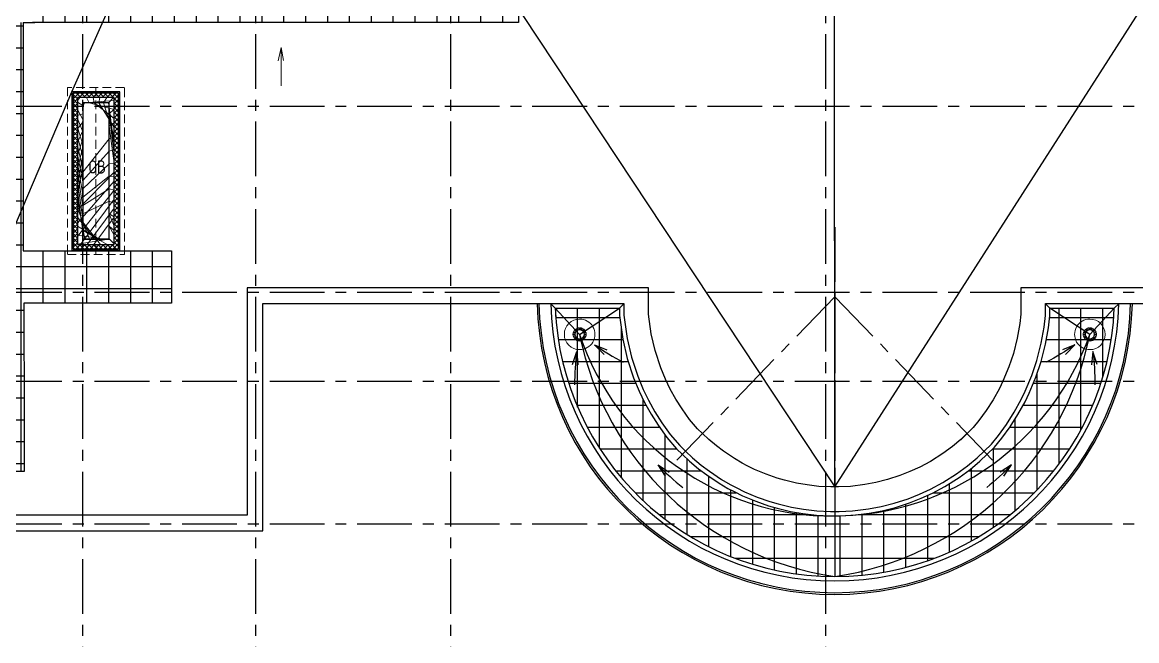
# Model space of a CAD drawing. Header units: millimetres. Extents: x -9318 to 9016603, y 0 to 838141.
# Drawn here: x 79615 to 105077, y 755191 to 769321 of the extents above; entities that cross this region are included whole.
import ezdxf
from ezdxf import colors
from ezdxf.entities.mleader import LeaderData, LeaderLine
from ezdxf.math import Vec2, Vec3

# ---------------------------------------------------------------- set-up
doc = ezdxf.new("R2010")
doc.units = ezdxf.units.MM
doc.linetypes.add('CENTER', pattern=[2, 1.25, -0.25, 0.25, -0.25])
doc.linetypes.add('HIDDEN', pattern=[6, 4, -2])
doc.layers.add('АР_тонкая линия', color=250, linetype='Continuous', lineweight=0)
doc.layers.add('ОБОРУДОВАНИЕ', color=253, linetype='Continuous', lineweight=5)
doc.layers.add('Тонкая', color=7, linetype='Continuous')
doc.styles.add('ICOCPEUR', font='isocpeur.ttf')
doc.styles.add('ISOCPEUR', font='isocpeur.ttf', dxfattribs={"width": 0.7})
pattern_1 = [(90, (405092.0303988762, 838739.4629186561), (-500.0000000000001, 0), []), (180, (405092.0303988762, 838739.4629186561), (-2.842170943040401e-14, -500), [])]

# ---------------------------------------------------------------- blocks, each defined once
blk = doc.blocks.new('A$C6f2de472')
at = {"layer": 'АР_тонкая линия', "color": 8, "ltscale": 100}
for p, q in [((54.57592772785574, -74.7079406324774), (54.57592772785574, -576.5265344174259)), ((54.57592772785574, -576.5265344174259), (20.69524945132434, -407.2409241124988)), ((20.69524945132434, -407.2409241124988), (54.57592772785574, -576.5265344174259)), ((54.57592772785574, -576.5265344174259), (91.53404689393938, -404.1629426884465))]:
    blk.add_line(p, q, dxfattribs=at)
blk = doc.blocks.new('_DotSmall')
at = {"color": 8, "linetype": 'ByBlock', "const_width": 0.5}
blk.add_lwpolyline([(-0.0625, 0, 1), (0.0625, 0, 1)], format="xyb", close=True, dxfattribs=at)
blk = doc.blocks.new('M_Сток крыши - Сетчатый фильтр 380 мм - Слив 200 мм 2-3193379-Кровля')
at = {"layer": 'ОБОРУДОВАНИЕ', "color": 8, "flags": 128}
for points in [[(-152.1267350446647, 9.122306980374313), (-132.0912406071403, 9.122306980374326), (-112.0431549439181, 9.122306980374303)], [(-108.0011237287316, 31.18721417121553), (-127.0242874497429, 37.36821474883533), (-146.0454781264287, 43.54857424549225)], [(-141.9117846506028, 55.55902606483295), (-122.8580928793034, 49.36810632238699), (-103.7927820662061, 43.17341132440949)], [(-93.29816158142222, 62.7083574968748), (-109.4818746132008, 74.46651327549654), (-125.6635339249483, 86.22317693917506)], [(-118.0473051375903, 96.38772613638803), (-101.842131428712, 84.6139782631736), (-85.62792629529227, 72.83366867594135)], [(-69.83589882673962, 88.08991025929144), (-81.59615471404025, 104.2765138426867), (-93.35443870569411, 120.4604033445647)], [(-83.00003154254765, 127.8153150601544), (-71.22933750466267, 111.6143445950117), (-59.45298972975287, 95.40559242844496)], [(-39.9207528530546, 105.0867191707603), (-46.10509601334157, 124.1201703034178), (-52.28803434348071, 143.149297813457)], [(-40.18753608133889, 147.0058568346927), (-34.00116822601166, 127.9661743314419), (-27.81237822599808, 108.9190372333652)], [(-6.349999999993059, 112.2344089592399), (-6.349999999993055, 132.2540697534665), (-6.349999999993071, 152.2676508651532)], [(6.350000000006943, 152.2676508651542), (6.350000000006918, 132.2540697534677), (6.350000000006937, 112.2344089592412)], [(27.81237822601391, 108.9190372333708), (34.00116822602754, 127.9661743314477), (40.18753608135481, 147.0058568346986)], [(52.28803434349719, 143.1492978134647), (46.10509601335808, 124.1201703034257), (39.92075285307115, 105.0867191707683)], [(59.45298972977421, 95.40559242845515), (71.22933750468407, 111.6143445950221), (83.00003154256913, 127.8153150601649)], [(93.35443870571662, 120.4604033445765), (81.5961547140628, 104.2765138426985), (69.83589882676223, 88.08991025930342)], [(85.62792629532089, 72.83366867595203), (101.8421314287408, 84.61397826318435), (118.0473051376191, 96.38772613639888)], [(125.6635339249781, 86.22317693918657), (109.4818746132306, 74.46651327550809), (93.29816158145213, 62.70835749688639)], [(103.792782066241, 43.17341132441629), (122.8580928793384, 49.36810632239381), (141.9117846506378, 55.55902606483986)], [(146.0454781264642, 43.54857424549932), (127.0242874497785, 37.36821474884241), (108.0011237287673, 31.18721417122258)], [(112.0431549439558, 9.122306980374242), (132.091240607178, 9.12230698037424), (152.1267350447024, 9.122306980374237)], [(-112.356954244448, -3.577693019625703), (-132.3584398310157, -3.577693019625699), (-152.3579998314883, -3.577693019625695)], [(-147.4658216370705, -38.46545786676792), (-128.4121298657711, -32.27453812432185), (-109.3468190526738, -26.07984312634433)], [(-105.7061290580764, -38.25048148704755), (-124.7292927790876, -44.43148206466737), (-143.7504834557733, -50.61184156132428)], [(-128.1487984605835, -82.48421335690901), (-111.9436247517052, -70.71046548369449), (-95.7294196182853, -58.93015589646215)], [(-88.46990949618774, -69.35387637452017), (-104.6536225279662, -81.11203215314181), (-120.8352818397137, -92.8686958168203)], [(-95.91116798998836, -118.4348253462578), (-84.14047395210329, -102.233854881115), (-72.3641261771934, -86.02510271454811)], [(-62.19800361705781, -93.63916595362517), (-73.95825950435832, -109.8257695370203), (-85.71654349601214, -126.0096590388982)], [(-53.89547499619336, -142.5518774865482), (-47.70910714086607, -123.5121949832972), (-41.52031714085241, -104.4650578852204)], [(-29.47185625401281, -108.4817714797415), (-35.65619941429974, -127.5152226123989), (-41.83913774443886, -146.5443501224379)], [(-6.349999999993074, -152.2676508652035), (-6.349999999993042, -132.2540697535169), (-6.349999999993062, -112.2344089592902)], [(6.350000000006934, -112.2344089592915), (6.350000000006931, -132.2540697535181), (6.350000000006942, -152.2676508652045)], [(41.83913774445471, -146.5443501224441), (35.65619941431555, -127.515222612405), (29.4718562540286, -108.4817714797474)], [(41.52031714086893, -104.4650578852287), (47.70910714088253, -123.5121949833054), (53.89547499620974, -142.5518774865562)], [(85.71654349603381, -126.009659038909), (73.95825950437997, -109.825769537031), (62.19800361707931, -93.63916595363574)], [(72.3641261772162, -86.02510271456046), (84.14047395212596, -102.2338548811273), (95.91116799001092, -118.4348253462699)], [(120.8352818397427, -92.86869581683132), (104.6536225279952, -81.11203215315281), (88.46990949621667, -69.35387637453108)], [(95.7294196183155, -58.93015589647398), (111.9436247517352, -70.7104654837063), (128.1487984606135, -82.48421335692073)], [(143.7504834558084, -50.61184156133116), (124.7292927791227, -44.43148206467424), (105.7061290581114, -38.25048148705444)], [(109.3468190527096, -26.07984312635145), (128.4121298658068, -32.27453812432894), (147.4658216371062, -38.46545786677496)], [(152.3579998315258, -3.577693019625746), (132.3584398310532, -3.577693019625791), (112.3569542444855, -3.577693019625767)]]:
    blk.add_lwpolyline(points, dxfattribs=at)
at = {"layer": 'ОБОРУДОВАНИЕ', "color": 8}
for centre, radius, start, end in [((1.867945798039727e-11, -2.528863876118112e-11), 350.0000000000003, 359.9999999999996, 179.9999999999998), ((1.884542567571339e-11, -2.517666075618763e-11), 152.4, 163.3962075109842, 176.5683575503843), ((1.884542567571339e-11, -2.517666075618763e-11), 152.3999999999999, 145.5442994120852, 158.6194600011817), ((1.884542567571339e-11, -2.517666075618763e-11), 152.3999999999999, 127.7749788777989, 140.7677499933545), ((1.884542567571339e-11, -2.517666075618763e-11), 112.4139006281505, 175.3453706261629, 179.9999999999995), ((1.884542567571339e-11, -2.517666075618763e-11), 112.4139006281506, 157.4147534860918, 163.8930014678603), ((1.884542567571339e-11, -2.517666075618763e-11), 101.6, 359.9999999999992, 179.9999999999994), ((1.884542567571339e-11, -2.517666075618763e-11), 112.4139006281506, 139.6160726103257, 146.0938257661134), ((1.884542567571339e-11, -2.517666075618763e-11), 152.3999999999999, 110.0656934125596, 122.9986742789652), ((1.884542567571339e-11, -2.517666075618763e-11), 112.4139006281506, 121.92952745044, 128.4066691250171), ((1.884542567571339e-11, -2.517666075618763e-11), 152.3999999999999, 92.38801546327326, 105.2895868495749), ((1.884542567571339e-11, -2.517666075618763e-11), 112.4139006281506, 104.3243310625686, 110.8009781656915), ((1.884542567571339e-11, -2.517666075618763e-11), 112.4139006281505, 86.76177088817388, 93.23822911183754), ((1.884542567571339e-11, -2.517666075618763e-11), 152.4, 74.71041315043354, 87.61198453673569), ((1.884542567571339e-11, -2.517666075618763e-11), 112.4139006281505, 69.1990218343196, 75.67566893744245), ((1.884542567571339e-11, -2.517666075618763e-11), 152.4000000000001, 57.00132572104204, 69.93430658744889), ((1.884542567571339e-11, -2.517666075618763e-11), 112.4139006281505, 51.59333087499237, 58.07047254956947), ((1.884542567571339e-11, -2.517666075618763e-11), 112.4139006281504, 33.90617423389321, 40.38392738968094), ((1.884542567571339e-11, -2.517666075618763e-11), 152.4000000000001, 39.2322500066509, 52.2250211222084), ((1.884542567571339e-11, -2.517666075618763e-11), 112.4139006281505, 16.10699853214306, 22.58524651391154), ((1.884542567571339e-11, -2.517666075618763e-11), 112.4139006281506, 359.9999999999989, 4.654629373836194), ((1.884542567571339e-11, -2.517666075618763e-11), 152.4000000000001, 21.38053999882107, 34.45570058792016), ((1.884542567571339e-11, -2.517666075618763e-11), 152.4, 3.43164244961575, 16.60379248901856), ((1.867945798039727e-11, -2.528863876118112e-11), 350.0000000000003, 179.9999999999998, 359.9999999999989), ((1.874390688234167e-11, -2.517666075618763e-11), 152.4, 181.345180730763, 194.6194600011786), ((1.874390688234167e-11, -2.517666075618763e-11), 152.4000000000001, 199.3962075109811, 212.7677499933488), ((1.874390688234167e-11, -2.517666075618763e-11), 152.4000000000001, 217.5442994120796, 230.9986742789577), ((1.874390688234167e-11, -2.517666075618763e-11), 112.4139006281506, 179.999999999999, 181.823807644696), ((1.874390688234167e-11, -2.517666075618763e-11), 112.4139006281505, 193.4147534860877, 199.8930014678562), ((1.874390688234167e-11, -2.517666075618763e-11), 101.6, 179.9999999999994, 359.9999999999989), ((1.874390688234167e-11, -2.517666075618763e-11), 112.4139006281505, 211.6160726103183, 218.093825766106), ((1.874390688234167e-11, -2.517666075618763e-11), 152.4, 235.7749788777913, 249.2895868495662), ((1.874390688234167e-11, -2.517666075618763e-11), 112.4139006281504, 229.9295274504297, 236.4066691250069), ((1.874390688234167e-11, -2.517666075618763e-11), 152.4, 254.0656934125508, 267.6119845367264), ((1.874390688234167e-11, -2.517666075618763e-11), 112.4139006281505, 248.3243310625568, 254.8009781656796), ((1.874390688234167e-11, -2.517666075618763e-11), 112.4139006281505, 266.7617708881618, 273.2382291118254), ((1.874390688234167e-11, -2.517666075618763e-11), 152.3999999999999, 272.388015463264, 285.9343065874401), ((1.874390688234167e-11, -2.517666075618763e-11), 112.4139006281506, 285.1990218343078, 291.6756689374307), ((1.874390688234167e-11, -2.517666075618763e-11), 152.3999999999999, 290.7104131504247, 304.2250211222008), ((1.874390688234167e-11, -2.517666075618763e-11), 112.4139006281506, 303.5933308749821, 310.0704725495593), ((1.874390688234167e-11, -2.517666075618763e-11), 112.4139006281506, 321.9061742338857, 328.3839273896735), ((1.874390688234167e-11, -2.517666075618763e-11), 152.3999999999999, 309.0013257210344, 322.4557005879145), ((1.874390688234167e-11, -2.517666075618763e-11), 112.4139006281506, 340.106998532139, 346.5852465139075), ((1.874390688234167e-11, -2.517666075618763e-11), 112.4139006281505, 358.1761923553028, 359.9999999999989), ((1.874390688234167e-11, -2.517666075618763e-11), 152.3999999999999, 327.2322500066453, 340.6037924890154), ((1.874390688234167e-11, -2.517666075618763e-11), 152.4, 345.3805399988179, 358.6548192692363)]:
    blk.add_arc(centre, radius, start, end, dxfattribs=at)
blk = doc.blocks.new('A$Ce473bd98')
at = {"layer": 'Тонкая', "color": 8, "ltscale": 100}
blk.add_lwpolyline([(94.88051824446302, -294.348144761294), (0, -7.275957614183426e-12), (199.8447377266712, -227.5910068336598)], dxfattribs=at)
blk.add_arc((5038.211465829471, 2728.232815478983), 5729.470225934667, 208.4359082679212, 216.0819481280073, dxfattribs=at)

msp = doc.modelspace()

# ---------------------------------------------------------------- hatches: boundary and pattern name
at = {"ltscale": 120}
h = msp.add_hatch(dxfattribs=at)
h.set_pattern_fill('ANSI37', color=256, scale=4000, angle=45, double=1)
h.set_pattern_definition(pattern_1)
h.paths.add_polyline_path([(79847.4220515166, 769320.0700320933), (79847.7355278011, 770518.7741859994), (90956.30118678999, 770518.7741859994), (90955.98771050549, 769320.0700320933)])
h = msp.add_hatch(dxfattribs=at)
h.set_pattern_fill('ANSI37', color=256, scale=4000, angle=45, double=1)
h.set_pattern_definition(pattern_1)
h.paths.add_polyline_path([(79647.71502548712, 764102.6718938983), (79633.78189575626, 764102.6722454428), (79633.91351418244, 769319.2423039663), (78436.23112427816, 769320.0522590813), (78460.21614926867, 760252.9389236517), (79657.89931657212, 760252.6888963995)])
h = msp.add_hatch()
h.set_pattern_fill('ANSI37', color=256, scale=600, angle=180)
h.set_pattern_definition([(225, (-299738.4714343741, 650634.0611166785), (53.03300858899106, -53.03300858899107), []), (315, (-299738.4714343741, 650634.0611166785), (53.03300858899107, 53.03300858899105), [])])
h.paths.add_polyline_path([(80776.58268106845, 767703.3129893458), (80777.09591492335, 764144.0852544924), (81816.95668562711, 764144.0852544924), (81816.95668562711, 767703.3129893458)])
h.paths.add_polyline_path([(80877.09591492335, 767603.3129893458), (81716.95668562711, 767603.3129893458), (81716.95668562711, 764244.0852544924), (80877.09591492335, 764244.0852544924)], flags=16)
h.paths.add_polyline_path([(82264.5285656259, 766709.5064848408), (82321.5064078886, 767233.5611166785)])
at = {"lineweight": 5}
h = msp.add_hatch(dxfattribs=at)
h.set_pattern_fill('ANSI32', color=256, scale=500, angle=180, style=0)
h.set_pattern_definition([(225, (8363455073.34304, 936957046.7628601), (132.5825214724777, -132.5825214724777), []), (225, (8363454984.954693, 936957046.7628601), (132.5825214724777, -132.5825214724777), [])])
h.paths.add_polyline_path([(80877.09591492335, 767603.3129893458), (80878.12238263292, 764244.0852544924), (81717.46991948201, 764244.0852544924), (81716.44345177244, 767603.3129893458)])
h.paths.add_polyline_path([(80997.09591492335, 767483.3129893458), (81596.95668562711, 767483.3129893459), (81596.95668562711, 764364.0852544925), (80997.09591492335, 764364.0852544924)], flags=16)
h.paths.add_polyline_path([(82498.48425015132, 766861.6157485163), (82498.48425015132, 767249.6157485163)])
at = {"ltscale": 120}
h = msp.add_hatch(dxfattribs=at)
h.set_pattern_fill('ANSI37', color=256, scale=4000, angle=45, double=1)
h.set_pattern_definition(pattern_1)
h.paths.add_polyline_path([(79649.14485203358, 762903.5483625954), (79649.45832831808, 764102.2525165015), (83024.63810967514, 764102.5866952587), (83024.32463339041, 762903.8825413527)])
h = msp.add_hatch(dxfattribs=at)
h.set_pattern_fill('ANSI37', color=256, scale=4000, angle=45, double=1)
h.set_pattern_definition([(90, (-402697.6175271466, 713572.9448529371), (-500.0000000000001, 0), []), (180, (-402697.6175271466, 713572.9448529371), (-2.842170943040401e-14, -500), [])])
h.paths.add_polyline_path([(104564.6723604361, 762791.1273112899), (103092.9814902714, 762791.1273112899), (103092.9814902714, 762612.5650070816), (103061.1137763401, 762340.7854775022), (102994.1278912558, 761963.7698278843), (102892.5546280281, 761566.7525990983), (102773.6688123269, 761212.409648931), (102621.8708567035, 760849.2074085805), (102525.1449077507, 760650.5178322919), (102363.0241080539, 760356.9243448705), (102183.8449885959, 760075.8061702015), (101997.2328330046, 759819.0616589685), (101831.5082933514, 759614.2670583627), (101496.3927474518, 759290.6497374242), (101271.6840482356, 759104.8216013953), (101018.0217432147, 758919.2367774782), (100695.5205673806, 758716.0710445562), (100412.5981758258, 758564.4429971523), (100153.9953697661, 758445.2261357696), (99886.09437227831, 758339.6738581051), (99562.75175844505, 758235.1090201497), (99262.82383835618, 758159.1654389459), (98966.45216843928, 758102.9037571982), (98594.86095711868, 758058.0132001567), (98281.94189585675, 758041.8375142089), (98074.5083945028, 758042.1301779789), (97759.75123106875, 758058.2540415502), (97449.5256289884, 758093.9265913373), (97170.60166663025, 758142.8256184187), (96859.1090141323, 758217.0300683444), (96661.73612271366, 758275.0573387198), (96371.17215475417, 758376.70865574), (96072.43292754632, 758503.0665282727), (95879.68657592894, 758597.1212123149), (95738.95248397556, 758672.2842046134), (95537.09160050307, 758790.3126294805), (95254.81112422608, 758977.9597705891), (95064.57162497262, 759120.8865278974), (94859.59356467403, 759291.2275640923), (94698.02814720152, 759447.270086372), (94562.89241368254, 759577.7691455643), (94342.43546442804, 759837.6220909592), (94142.14538849401, 760114.4100386843), (93981.95343608991, 760366.7887409017), (93832.48254674696, 760635.5109811666), (93708.55603726977, 760891.3222041434), (93581.56534746266, 761197.8951094229), (93437.18465327215, 761638.9212589528), (93335.07256181445, 762077.5520607916), (93260.67149394541, 762622.0679608955), (93260.67149394541, 762791.1273112901), (91792.15221566986, 762791.1273112901, 0.9605125577137356)])
h = msp.add_hatch(dxfattribs=at)
h.set_pattern_fill('ANSI37', color=256, scale=4000, angle=45, double=1)
h.set_pattern_definition(pattern_1)
h.paths.add_polyline_path([(70113.23898028466, 759054.2527483559), (70113.55245656916, 760252.9569022619), (79657.89860762097, 760252.9569022619), (79657.58513133647, 759054.2527483559)])

# ---------------------------------------------------------------- linework, layer by layer
at = {"linetype": 'CENTER', "ltscale": 1000}
for p, q in [((80997.09591492335, 749801.6851785685), (80997.09591492335, 784920.5103558291)), ((84952.09591492335, 749801.6851785685), (84952.09591492335, 784920.5103558291)), ((89407.09591492312, 749801.6851785685), (89407.09591492335, 784920.5103558291)), ((97977.09591492335, 749801.6851785685), (97977.09591492335, 784920.5103558291)), ((51268.34037547815, 767402.9568499502), (134865.5053453927, 767402.9568499502)), ((98177.09591492335, 764642.3933846859), (98177.09591492335, 758510.3164337137)), ((51268.34037547815, 763152.9568499502), (134865.5053453927, 763152.9568499502)), ((98178.28400272713, 763051.1273112898), (94573.00706004514, 759317.7537475321)), ((98178.28400272713, 763051.1273112898), (98178.28400272713, 756919.0503603176)), ((98178.28400272713, 763051.1273112898), (101783.5609454096, 759317.7537475321)), ((51268.34037547815, 761122.9568499502), (134865.5053453927, 761122.9568499502)), ((51268.34037547815, 757862.9568499502), (134865.5053453927, 757862.9568499502))]:
    msp.add_line(p, q, dxfattribs=at)
at = {"ltscale": 100}
for p, q in [((98178.28400272713, 758761.1203013825), (98159.5959149343, 782757.9568499502)), ((91792.15221566986, 762791.1273112901), (91688.87620430975, 762891.1273112901)), ((93260.67149394541, 762791.1273112901), (93360.67149394541, 762891.1273112901)), ((103092.9814902714, 762791.1273112899), (102995.8965115093, 762891.1273112909)), ((104564.2798046896, 762791.1273112899), (104667.9483717962, 762891.1273112899)), ((91792.15221566986, 762791.1273112901), (92349.75397190568, 762190.9396749984)), ((92349.75397190568, 762190.9396749984), (93260.67149394541, 762791.1273112901)), ((104006.8140335488, 762190.9396749984), (103092.9814902714, 762791.1273112899)), ((104564.2798046896, 762791.1273112899), (104006.8140335488, 762190.9396749984)), ((98178.3172567978, 758041.9837161355), (98178.24517753767, 756657.0443171248)), ((76992.10172048537, 757702.9559302152), (85112.10172048514, 757702.9559302152))]:
    msp.add_line(p, q, dxfattribs=at)
at = {"linetype": 'HIDDEN', "lineweight": 5, "ltscale": 50}
msp.add_line((81297.02630027523, 767833.3129893458), (81297.45698897913, 764014.0852544924), dxfattribs=at)
at = {"ltscale": 100}
for points in [[(76632.08201224566, 758062.9568499502), (80747.09591492335, 767733.3129893458), (82467.09591492149, 771620.3570794006), (84952.09591492335, 773502.7743915977)], [(84952.09591492335, 773502.7743915977), (89637.09591492335, 771622.9568499502), (98178.28400272713, 758703.8624861734)], [(98178.28400272713, 758703.8624861734), (106387.0959149234, 771522.9568499502), (111367.0959149234, 773502.7743915804)], [(79897.98075453751, 770518.7848748808), (90956.14444864774, 770518.7741859994), (90956.14444864774, 769320.0700320933), (79847.17294157506, 769319.2420666235), (79847.1729452894, 769319.2475821266)], [(79633.913535072, 769320.0702376916), (79633.78189575626, 764102.6722454428)], [(79633.78189575626, 764102.6722454428), (83024.4813715329, 764102.5866952587), (83024.4813715329, 762903.8825413525), (79648.8976836945, 762903.1290354198)], [(102432.9451984579, 763252.9559302157), (102432.9451984551, 762652.9559301877), (102407.8409355197, 762438.8575864596), (102348.5789575155, 762105.314286901), (102259.1059310359, 761755.5929931751), (102155.4902456645, 761446.7631515189), (102020.157175685, 761122.9559302152), (101939.1286648789, 760956.5112413423), (101795.2627966732, 760695.9766150241), (101638.0822215776, 760449.37245435), (101473.3785062686, 760222.7699870492), (101343.8789192738, 760062.740481143), (101056.16266561, 759784.8961246505), (100866.1326196203, 759627.7463153244), (100646.7881159389, 759467.2691364645), (100363.2961757674, 759288.6780114755), (100118.2569148277, 759157.3528644295), (99894.62553204154, 759054.257960052), (99663.33156803972, 758963.1287558334), (99379.98187699681, 758871.4971141597), (99120.10944226128, 758805.6958264898), (98865.17635306576, 758757.3006329301), (98538.46338783647, 758717.8316504703), (98264.99834498717, 758703.7401426457), (98091.4970768406, 758703.9849321079), (97814.66132612037, 758718.1135175215), (97544.25419285125, 758749.2073790844), (97304.14440574427, 758791.30177242), (97028.74114025431, 758856.9089309181), (96863.88088998222, 758905.377544049), (96608.9017418737, 758994.5798164435), (96345.86809809576, 759105.8352814286), (96179.93313619937, 759186.8067772922), (96061.06700473325, 759250.2905714457), (95886.6002489333, 759352.3016001527), (95635.99787533772, 759518.8905884542), (95473.9149758059, 759640.6633188078), (95300.33808974666, 759784.9093253693), (95156.49296944868, 759923.8372945877), (95044.92020801525, 760031.5818578781), (94862.15823987871, 760247.0036710122), (94688.57538883993, 760486.8839590158), (94549.39743671915, 760706.1555916189), (94418.2886080977, 760941.8660921756), (94310.89798406954, 761163.5436572486), (94200.93132067798, 761429.0182328335), (94073.3969994809, 761818.5853486159), (93984.80568395951, 762199.1365566893), (93922.8161287948, 762652.8168518022), (93922.8161287948, 763252.9559302157), (84752.1017204849, 763252.9559302159), (84752.1017204849, 758062.9559302152), (76632.08781780745, 758062.9559302152)], [(119447.1017204851, 751712.9559302153), (119447.1017204851, 758062.9559302153), (111567.1017204849, 758062.9559302152), (111567.1017204849, 763252.9559302153), (102432.9451984579, 763252.9559302157)], [(79648.8976836945, 762903.1290354198), (79657.89860762097, 760252.9569022619), (79657.74186947872, 760252.9569022619)], [(85112.10172048514, 757702.9559302152), (85112.10172048514, 762892.9559302159), (93360.63520213193, 762892.9559302157), (93360.63520213193, 762630.696841379), (93433.486181207, 762097.5255095611), (93533.54967024969, 761667.6946461723), (93675.37788368389, 761234.4653199371), (93799.78917554952, 760934.1194343078), (93921.21024783724, 760683.4799776806), (94067.89900676766, 760419.7595161594), (94224.90701973508, 760172.3970366105), (94421.15054644248, 759901.2011585404), (94635.89613473811, 759648.0802030984), (94767.45769195422, 759521.0326857949), (94926.34224511613, 759367.5793864044), (95126.56255174219, 759201.1921425783), (95312.53589952225, 759061.4705408693), (95590.0166632724, 758877.0140289735), (95787.72692133929, 758761.4124823129), (95925.14768594643, 758688.0190654907), (96113.83170578792, 758595.9466826877), (96407.16099611227, 758471.8770537229), (96692.3333247006, 758372.1119555853), (96884.78005836974, 758315.5329666106), (97190.80462192697, 758242.6311365982), (97463.8476486411, 758194.7631146298), (97767.99300868833, 758159.7897261472), (98077.10223901668, 758143.9551856269), (98279.3931828111, 758143.6697773882), (98586.23666033614, 758159.5313989448), (98951.07655487419, 758203.6063544278), (99241.16965195467, 758258.6761440258), (99535.02855911129, 758333.0830140881), (99852.31163918856, 758435.6882768492), (100114.6661164509, 758539.0552403552), (100367.9702220149, 758655.8293809799), (100645.1527452944, 758804.3812313594), (100961.7434308766, 759003.8235388373), (101210.2060690282, 759185.6041741094), (101429.6604268462, 759367.0871091225), (101757.5942618011, 759683.7691324177), (101917.8301722638, 759881.7811429177), (102101.1228672056, 760133.9586777968), (102276.968873882, 760409.8474564065), (102436.3237748677, 760698.4320254786), (102530.6713241015, 760892.2360127651), (102679.974600082, 761249.469310836), (102796.5467596722, 761596.9163354704), (102896.2866536959, 761986.7675134904), (102962.1022498289, 762357.1964434023), (102992.9451984579, 762620.2363993714), (102992.9451984579, 762892.9559302154), (111207.1017204849, 762892.9559302152)], [(91792.15221566986, 762791.1273112901), (93260.67149394541, 762791.1273112901), (93260.67149394541, 762622.0679608955), (93335.07256181445, 762077.5520607916), (93437.18465327215, 761638.9212589528), (93581.56534746266, 761197.8951094229), (93708.55603726977, 760891.3222041435), (93832.48254674696, 760635.5109811666), (93981.95343608991, 760366.7887409017), (94142.14538849401, 760114.4100386843), (94342.43546442804, 759837.6220909592), (94562.89241368254, 759577.7691455643), (94698.02814720152, 759447.270086372), (94859.59356467403, 759291.2275640923), (95064.57162497262, 759120.8865278974), (95254.81112422608, 758977.9597705891), (95537.09160050307, 758790.3126294805), (95738.95248397556, 758672.2842046134), (95879.68657592894, 758597.1212123149), (96072.43292754632, 758503.0665282727), (96371.17215475417, 758376.70865574), (96661.73612271366, 758275.0573387198), (96859.1090141323, 758217.0300683444), (97170.60166663025, 758142.8256184187), (97449.5256289884, 758093.9265913373), (97759.75123106875, 758058.2540415502), (98074.5083945028, 758042.1301779789), (98281.94189585675, 758041.8375142089), (98594.86095711868, 758058.0132001567), (98966.45216843928, 758102.9037571982), (99262.82383835618, 758159.1654389459), (99562.75175844505, 758235.1090201497), (99886.09437227831, 758339.6738581051), (100153.9953697661, 758445.2261357696), (100412.5981758258, 758564.4429971523), (100695.5205673806, 758716.0710445562), (101018.0217432147, 758919.2367774782), (101271.6840482356, 759104.8216013953), (101496.3927474518, 759290.6497374242), (101831.5082933514, 759614.2670583627), (101997.2328330046, 759819.0616589683), (102183.8449885959, 760075.8061702015), (102363.0241080539, 760356.9243448705), (102525.1449077507, 760650.5178322919), (102621.8708567035, 760849.2074085805), (102773.6688123269, 761212.409648931), (102892.5546280281, 761566.7525990983), (102994.1278912558, 761963.7698278843), (103061.1137763401, 762340.7854775022), (103092.9814902714, 762612.5650070816), (103092.9814902714, 762791.1273112899), (104564.2798046896, 762791.1273112899)], [(79657.74186947872, 760252.9569022619), (79657.74186947872, 759054.2527483559), (70112.9918119458, 759053.4140940047), (70113.79962490825, 760252.9569022619), (78460.21614926867, 760252.9569022619)], [(101056.1989574234, 759783.067505725), (101343.9348775588, 760060.9308539085)]]:
    msp.add_lwpolyline(points, dxfattribs=at)
msp.add_lwpolyline([(79633.91351447138, 769319.2537487688), (79897.98028279678, 769319.2470861432)])
at = {"linetype": 'HIDDEN', "lineweight": 5, "ltscale": 50}
msp.add_lwpolyline([(80647.09591492335, 764014.0852544924), (81946.95668562711, 764014.0852544924), (81946.95668562711, 767833.3129893458), (80647.09591492335, 767833.3129893458)], close=True, dxfattribs=at)
at = {"ltscale": 100}
for points in [[(80747.09591492335, 764114.0852544924), (81846.95668562711, 764114.0852544924), (81846.95668562711, 767733.3129893458), (80747.09591492335, 767733.3129893458)], [(80777.09591492335, 764144.0852544924), (81816.95668562711, 764144.0852544924), (81816.95668562711, 767703.3129893458), (80777.09591492335, 767703.3129893458)], [(80877.09591492335, 764244.0852544924), (81716.95668562711, 764244.0852544924), (81716.95668562711, 767603.3129893458), (80877.09591492335, 767603.3129893458)], [(80997.09591492335, 764364.0852544924), (81596.95668562711, 764364.0852544924), (81596.95668562711, 767483.3129893458), (80997.09591492335, 767483.3129893458)]]:
    msp.add_lwpolyline(points, close=True, dxfattribs=at)
for centre, radius, start, end in [((98178.41228805296, 763048.4879883371), 6800.889570720228, 181.31042486009, 358.6741576576484), ((98178.41228805296, 763048.4879883371), 6760.889570720228, 181.31042486009, 358.6741576576484), ((98178.41228805296, 763048.4879883371), 6491.443673396873, 181.3890571018971, 358.6109428981029), ((98178.41228805296, 763048.4879883371), 6391.443673396873, 182.3077209168039, 357.6922790831961), ((98096.20329514146, 764095.210089981), 6053.781920714157, 198.3336857807234, 270.7763163067794), ((99181.63397179288, 763550.1809016258), 6965.782156012492, 191.2523863181976, 261.7179963581921), ((97174.96220566216, 763550.1653082811), 6965.751482817574, 278.2811607693508, 348.7476942624136), ((98140.8558589837, 764263.0960199387), 6221.225092605099, 270.3450113084029, 340.5447504888872)]:
    msp.add_arc(centre, radius, start, end, dxfattribs=at)

# ---------------------------------------------------------------- block references
at = {"ltscale": 100, "xscale": 1.754367527776944, "yscale": 1.754367527776944, "zscale": 1.754367527776944, "rotation": 180}
msp.add_blockref('A$C6f2de472', (85622.72760693682, 767734.7092064851), dxfattribs=at)
at = {"rotation": 270}
msp.add_blockref('M_Сток крыши - Сетчатый фильтр 380 мм - Слив 200 мм 2-3193379-Кровля', (92349.75397190568, 762190.9396749984), dxfattribs=at)
at = {"xscale": -1, "rotation": 90}
msp.add_blockref('M_Сток крыши - Сетчатый фильтр 380 мм - Слив 200 мм 2-3193379-Кровля', (104006.8140335488, 762190.9396749984), dxfattribs=at)
at = {"ltscale": 100}
for p, rotation in [((92691.32677862677, 761952.8657164277), 26.47794689321503), ((92282.07076967717, 761798.9448529371), 324.1497945394682), ((94141.81217346736, 759208.6709281515), 15.30119439038908)]:
    msp.add_blockref('A$Ce473bd98', p, dxfattribs=dict(at, rotation=rotation))
at = {"ltscale": 100, "xscale": -1}
for p, rotation in [((103665.2412268282, 761952.8657164237), 333.5220531067428), ((104074.4972357778, 761798.9448529328), 35.85020546048951), ((102213.600790269, 759208.6709281515), 344.698805609611)]:
    msp.add_blockref('A$Ce473bd98', p, dxfattribs=dict(at, rotation=rotation))

# ---------------------------------------------------------------- texts
at = {"ltscale": 100, "insert": (81327.26273843483, 766016.1195783095), "char_height": 300, "attachment_point": 5, "line_spacing_factor": 0.7, "style": 'ICOCPEUR'}
msp.add_mtext('\\A1;{\\W0.8;ОВ}', dxfattribs=at)

# ---------------------------------------------------------------- leaders
ml = msp.add_multileader_mtext('Standard')
ml.set_content('+13,200', color=8, style='ISOCPEUR')
ml.set_leader_properties(color=8, linetype='Continuous', lineweight=-1)
ml.set_arrow_properties(name='DOTSMALL')
ml.build(insert=Vec2(0, 0))
ml.multileader.update_dxf_attribs({"has_text_frame": 1, "text_left_attachment_type": 4, "text_right_attachment_type": 4, "dogleg_length": 100, "arrow_head_size": 180})
ctx = ml.context
ctx.base_point, ctx.char_height, ctx.arrow_head_size, ctx.landing_gap_size, ctx.plane_origin = Vec3(93068.62556947558, 826103.473130975), 250, 180, 50, Vec3(90907.41319940728, 825512.2275574898)
ctx.left_attachment, ctx.right_attachment = 4, 4
notes = []
notes.append((ctx, [(0, (0, 0, 0), (0, 0), (1, 0), 1, [])]))
ctx.mtext.insert, ctx.mtext.width, ctx.mtext.line_spacing_style, ctx.mtext.flow_direction = Vec3(93118.62556947558, 826436.8064643084), 852.6970314602484, 2, 5
ml = msp.add_multileader_mtext('Standard')
ml.set_content('+11,550', color=8, style='ISOCPEUR')
ml.set_leader_properties(color=8, linetype='Continuous', lineweight=-1)
ml.set_arrow_properties(name='DOTSMALL')
ml.build(insert=Vec2(0, 0))
ml.multileader.update_dxf_attribs({"has_text_frame": 1, "text_left_attachment_type": 4, "text_right_attachment_type": 4, "dogleg_length": 100, "arrow_head_size": 180})
ctx = ml.context
ctx.base_point, ctx.char_height, ctx.arrow_head_size, ctx.landing_gap_size, ctx.plane_origin = Vec3(88068.62556947558, 825358.473130975), 250, 180, 50, Vec3(85907.41319940728, 824767.2275574898)
ctx.left_attachment, ctx.right_attachment = 4, 4
notes.append((ctx, [(0, (0, 0, 0), (0, 0), (1, 0), 1, [])]))
ctx.mtext.insert, ctx.mtext.width, ctx.mtext.line_spacing_style, ctx.mtext.flow_direction = Vec3(88118.62556947558, 825691.8064643084), 852.6970314602484, 2, 5
for ctx, leaders in notes:
    for number, flags, end, landing, length, lines in leaders:
        leader = LeaderData()
        leader.index, (leader.has_last_leader_line, leader.has_dogleg_vector, leader.attachment_direction) = number, flags
        leader.last_leader_point, leader.dogleg_vector, leader.dogleg_length = Vec3(end), Vec3(landing), length
        for number, points, colour, breaks in lines:
            line = LeaderLine()
            line.index, line.vertices, line.color, line.breaks = number, Vec3.list(points), colors.encode_raw_color(colour), breaks
            leader.lines.append(line)
        ctx.leaders.append(leader)

doc.saveas('drawing.dxf')
